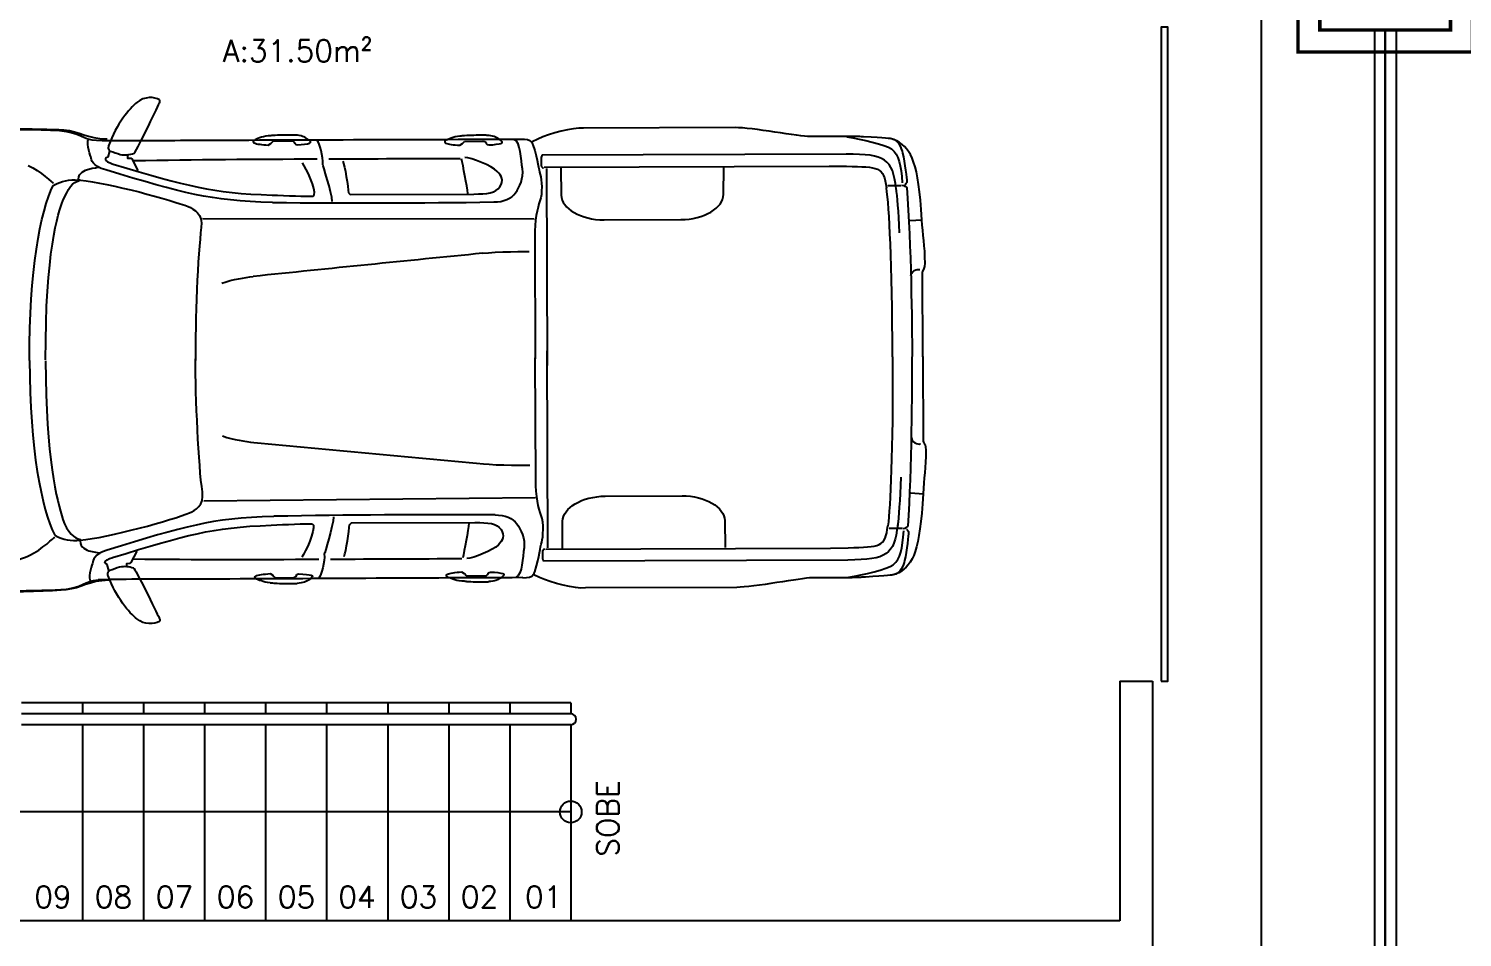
# Model space of a CAD drawing. Header units: millimetres. Extents: x 1111 to 1959, y -391 to -319.
# Drawn here: x 1409.99 to 1420.35, y -373.14 to -366.57 of the extents above; entities that cross this region are included whole.
import ezdxf

# ---------------------------------------------------------------- set-up
doc = ezdxf.new("R2010")
doc.units = ezdxf.units.MM
for name, color, linetype in [('ARQ-ALVENARIA', 4, 'Continuous'), ('ARQ-ESQ-02', 2, 'Continuous'), ('ARQ-PENA-01', 1, 'Continuous'), ('ARQ-PENA-02', 2, 'Continuous'), ('ARQ-PENA-FINA-CINZA', 8, 'Continuous'), ('ARQ-TEXTO2', 2, 'Continuous'), ('CONEXAO_ESGOTO', 6, 'Continuous'), ('TigreCad', 2, 'Continuous')]:
    doc.layers.add(name, color=color, linetype=linetype)
doc.layers.add('TQ-Tubos detalhe', color=1, linetype='Continuous', lineweight=30)
doc.styles.add('ROMANS', font='romans')

# ---------------------------------------------------------------- blocks, each defined once
blk = doc.blocks.new('01')
at = {"layer": 'ARQ-ALVENARIA'}
h = blk.add_hatch(color=8, dxfattribs=at)
h.paths.add_polyline_path([(1147.0409, -321.7794, 0.002536), (1147.0862, -321.7948)], flags=0)
h.paths.add_polyline_path([(1147.0862, -321.7948, 0.139761), (1147.1505, -321.7891)], flags=0)
h.paths.add_polyline_path([(1147.2661, -321.559, 0.291649), (1147.2666, -321.5438)], flags=0)
h = blk.add_hatch(color=8, dxfattribs=at)
h.paths.add_polyline_path([(1147.084, -323.6882, 0.001), (1147.0387, -323.7039)], flags=0)
h.paths.add_polyline_path([(1147.1483, -323.6933, 0.139158), (1147.084, -323.6882)], flags=0)
at = {"layer": 'ARQ-ALVENARIA', "color": 8}
for p, q in [((1151.674, -324.2113), (1151.674, -325.3113)), ((1151.674, -324.2113), (1151.824, -324.2113)), ((1151.824, -324.2113), (1151.824, -331.3113)), ((1151.674, -325.3113), (1144.674, -325.3113))]:
    blk.add_line(p, q, dxfattribs=at)
for points in [[(1149.9085, -321.6717), (1149.2127, -321.6746)], [(1147.7878, -321.734), (1147.8711, -321.733)], [(1148.6672, -321.735), (1148.7504, -321.7337)], [(1149.0025, -321.7241), (1148.9774, -321.7374)], [(1150.6511, -321.7322), (1150.6255, -321.7232)], [(1147.0366, -321.7804), (1147.0296, -321.8069)], [(1147.1198, -321.7986), (1147.1198, -321.8118), (1147.1349, -321.8123), (1147.1396, -321.8158), (1147.1668, -321.8679)], [(1147.766, -321.7523), (1147.7781, -321.7446)], [(1148.6454, -321.7531), (1148.6574, -321.7455)], [(1150.4183, -321.7932), (1149.0214, -321.7989)], [(1149.0328, -321.8538), (1150.3396, -321.8485), (1150.4201, -321.8491)], [(1149.0426, -321.8591), (1149.0463, -322.7635)], [(1149.1085, -321.8578), (1149.1106, -321.9814)], [(1149.8552, -321.9784), (1149.8561, -321.8547)], [(1146.7793, -321.9367), (1146.7846, -321.9342)], [(1150.6095, -321.9372), (1150.6697, -321.937)], [(1147.9719, -321.9859), (1147.9773, -321.9807)], [(1148.1344, -321.9708), (1148.1425, -321.9788), (1148.7099, -321.9765)], [(1147.4643, -322.0886), (1148.9868, -322.0911)], [(1149.3069, -322.0953), (1149.6598, -322.0938)], [(1150.7097, -322.0982), (1150.7658, -322.0945)], [(1148.9888, -322.1724), (1148.9911, -322.732)], [(1150.7706, -322.7233), (1150.769, -322.3355)], [(1149.0497, -323.5994), (1149.046, -322.6965)], [(1150.7706, -322.7225), (1150.7721, -323.1105)], [(1148.9934, -323.2881), (1148.9911, -322.7284)], [(1147.4696, -323.3841), (1148.992, -323.3692)], [(1149.3121, -323.3626), (1149.665, -323.3612)], [(1150.7148, -323.3481), (1150.7709, -323.3514)], [(1147.968, -323.4901), (1147.9734, -323.4951)], [(1148.1392, -323.4938), (1148.1473, -323.4857), (1148.7147, -323.4834)], [(1149.1157, -323.6017), (1149.1167, -323.4781)], [(1149.8613, -323.475), (1149.8632, -323.5987)], [(1150.6159, -323.51), (1150.6761, -323.5097)], [(1146.7858, -323.5417), (1146.7912, -323.5442)], [(1147.1174, -323.6842), (1147.1174, -323.671), (1147.1324, -323.6702), (1147.1371, -323.6669), (1147.164, -323.6143)], [(1149.04, -323.6064), (1150.3467, -323.601), (1150.4272, -323.5997)], [(1147.0344, -323.7031), (1147.0273, -323.6766)], [(1148.6534, -323.7102), (1148.6655, -323.7177)], [(1150.4259, -323.6556), (1149.029, -323.6613)], [(1150.6592, -323.7146), (1150.6337, -323.7239)], [(1147.774, -323.7181), (1147.7862, -323.7257)], [(1147.796, -323.7362), (1147.8793, -323.7366)], [(1148.6753, -323.7281), (1148.7585, -323.7286)], [(1149.0107, -323.7363), (1148.9855, -323.7232)], [(1149.9171, -323.7811), (1149.2213, -323.7839)]]:
    blk.add_lwpolyline(points, dxfattribs=at)
for points in [[(1146.9775, -321.7301, 0.007609), (1147.3889, -321.7297, -0.000033), (1148.9255, -321.7246)], [(1147.8715, -321.7062, 0.018307), (1147.7879, -321.7083, 0.00379), (1147.7662, -321.7103)], [(1148.7698, -321.7074, 0.007796), (1148.7509, -321.7071, 0.019151), (1148.6672, -321.7093)], [(1147.0409, -321.7794, 0.002536), (1147.0862, -321.7948, 0.139761), (1147.1505, -321.7891)], [(1147.1483, -323.6933, 0.139158), (1147.084, -323.6882, 0.001), (1147.0387, -323.7039)], [(1148.9337, -323.7364, -0.000029), (1147.3971, -323.7437, 0.007592), (1146.9857, -323.7467)], [(1147.7746, -323.7601, -0.001054), (1147.7963, -323.7619, 0.01916), (1147.8799, -323.7633, 0.013324), (1147.8989, -323.7627)], [(1148.6755, -323.7537, 0.019973), (1148.7592, -323.7554, 0.002241), (1148.7781, -323.7549)]]:
    blk.add_lwpolyline(points, format="xyb", dxfattribs=at)
for centre, radius, start, end in [((1147.2544, -321.5511), 0.0142, 325.9418, 30.9789), ((1148.0051, -370.1118), 48.2947, 90.01767, 91.01481), ((1171.772, -6178.7414), 5856.9726, 90.2262223, 90.23211433), ((1146.8647, -322.3335), 0.422, 84.73873, 85.68887), ((1148.2157, -282.0063), 40.0111, 269.38454, 270.83813), ((1177.0952, -608.2779), 287.4306, 95.659401, 95.870507), ((1173.7013, -48.041), 276.3016, 264.600152, 264.819758), ((1148.56, -364.1958), 40.7479, 89.65294, 91.08025), ((1135.9529, 2604.81), 2928.4864, 270.2367197, 270.2485038), ((1147.6118, -273.1954), 50.4576, 269.47125, 270.43822)]:
    blk.add_arc(centre, radius, start, end, dxfattribs=at)
for points in [[(1147.2666, -321.5438), (1147.2436, -321.5306), (1147.1978, -321.5276), (1147.1633, -321.556)], [(1147.2666, -321.5438), (1147.2436, -321.5306), (1147.1978, -321.5276), (1147.1633, -321.556)], [(1147.1633, -321.556), (1147.1287, -321.5846), (1147.0689, -321.6551), (1147.0331, -321.7549)], [(1147.1633, -321.556), (1147.1287, -321.5846), (1147.0689, -321.6551), (1147.0331, -321.7549)], [(1147.1505, -321.7891), (1147.1705, -321.764), (1147.2661, -321.559), (1147.2661, -321.559)], [(1147.1505, -321.7891), (1147.1705, -321.764), (1147.2661, -321.559), (1147.2661, -321.559)], [(1146.1682, -321.6938), (1146.2728, -321.6856), (1146.5992, -321.6723), (1146.8073, -321.6858)], [(1149.2127, -321.6746), (1149.164, -321.6696), (1149.058, -321.6991), (1149.0025, -321.7241)], [(1150.2509, -321.7128), (1150.2094, -321.713), (1149.9801, -321.6714), (1149.9085, -321.6717)], [(1146.2471, -321.6777), (1146.4424, -321.6769), (1146.7162, -321.6756), (1146.8279, -321.6822)], [(1146.8073, -321.6858), (1146.9056, -321.6922), (1146.9147, -321.7288), (1146.9775, -321.7301)], [(1146.8279, -321.6822), (1146.9018, -321.6865), (1146.9315, -321.7239), (1147.0264, -321.7236)], [(1146.9515, -321.8055), (1146.9461, -321.7888), (1146.9288, -321.7326), (1146.942, -321.7271)], [(1147.7007, -321.7303), (1147.6937, -321.7343), (1147.6975, -321.7406), (1147.7007, -321.742)], [(1147.7007, -321.7303), (1147.6937, -321.7343), (1147.6975, -321.7406), (1147.7007, -321.742)], [(1147.7662, -321.7103), (1147.7343, -321.7133), (1147.7124, -321.7236), (1147.7007, -321.7303)], [(1147.7662, -321.7103), (1147.7343, -321.7133), (1147.7124, -321.7236), (1147.7007, -321.7303)], [(1147.7781, -321.7446), (1147.7827, -321.7406), (1147.7878, -321.734), (1147.7878, -321.734)], [(1147.7781, -321.7446), (1147.7827, -321.7406), (1147.7878, -321.734), (1147.7878, -321.734)], [(1147.8711, -321.733), (1147.8856, -321.7329), (1147.8868, -321.7442), (1147.8891, -321.7466)], [(1147.8711, -321.733), (1147.8856, -321.7329), (1147.8868, -321.7442), (1147.8891, -321.7466)], [(1147.8905, -321.7067), (1147.8848, -321.7065), (1147.8775, -321.7061), (1147.8715, -321.7062)], [(1147.8905, -321.7067), (1147.8848, -321.7065), (1147.8775, -321.7061), (1147.8715, -321.7062)], [(1147.9449, -321.7229), (1147.9345, -321.7157), (1147.9162, -321.7073), (1147.8905, -321.7067)], [(1147.9449, -321.7229), (1147.9345, -321.7157), (1147.9162, -321.7073), (1147.8905, -321.7067)], [(1147.9555, -321.7433), (1147.966, -321.7404), (1147.9593, -321.7329), (1147.9449, -321.7229)], [(1147.9555, -321.7433), (1147.966, -321.7404), (1147.9593, -321.7329), (1147.9449, -321.7229)], [(1148.0158, -321.8409), (1148.0202, -321.804), (1148.0004, -321.7444), (1147.99, -321.7299)], [(1148.5801, -321.7313), (1148.573, -321.7352), (1148.5768, -321.7414), (1148.5799, -321.7427)], [(1148.5801, -321.7313), (1148.573, -321.7352), (1148.5768, -321.7414), (1148.5799, -321.7427)], [(1148.6455, -321.7112), (1148.6137, -321.7141), (1148.5917, -321.7245), (1148.5801, -321.7313)], [(1148.6455, -321.7112), (1148.6137, -321.7141), (1148.5917, -321.7245), (1148.5801, -321.7313)], [(1148.6672, -321.7093), (1148.6594, -321.7096), (1148.653, -321.7105), (1148.6455, -321.7112)], [(1148.6672, -321.7093), (1148.6594, -321.7096), (1148.653, -321.7105), (1148.6455, -321.7112)], [(1148.6574, -321.7455), (1148.662, -321.7416), (1148.6672, -321.735), (1148.6672, -321.735)], [(1148.6574, -321.7455), (1148.662, -321.7416), (1148.6672, -321.735), (1148.6672, -321.735)], [(1148.7504, -321.7337), (1148.7649, -321.7337), (1148.766, -321.7451), (1148.7684, -321.7474)], [(1148.7504, -321.7337), (1148.7649, -321.7337), (1148.766, -321.7451), (1148.7684, -321.7474)], [(1148.8242, -321.7237), (1148.8137, -321.7166), (1148.7955, -321.7081), (1148.7698, -321.7074)], [(1148.8242, -321.7237), (1148.8137, -321.7166), (1148.7955, -321.7081), (1148.7698, -321.7074)], [(1148.8347, -321.7442), (1148.8453, -321.7412), (1148.8387, -321.7338), (1148.8242, -321.7237)], [(1148.8347, -321.7442), (1148.8453, -321.7412), (1148.8387, -321.7338), (1148.8242, -321.7237)], [(1148.9326, -321.8611), (1148.9255, -321.8187), (1148.9251, -321.7367), (1148.8949, -321.7274)], [(1148.9255, -321.7244), (1148.9498, -321.7243), (1148.9649, -321.7254), (1148.9743, -321.7381)], [(1148.9743, -321.7381), (1148.9769, -321.7415), (1148.979, -321.7457), (1148.9808, -321.751)], [(1150.4982, -321.7144), (1150.4368, -321.7113), (1150.5359, -321.7116), (1150.2509, -321.7128)], [(1150.4219, -321.7147), (1150.4866, -321.7238), (1150.5993, -321.7491), (1150.6257, -321.7695)], [(1150.6255, -321.7232), (1150.6255, -321.7232), (1150.5977, -321.7193), (1150.4982, -321.7144)], [(1150.6789, -321.7892), (1150.6727, -321.7657), (1150.6602, -321.7296), (1150.6255, -321.7233)], [(1150.7658, -322.0945), (1150.7495, -321.8324), (1150.7194, -321.7731), (1150.6511, -321.7322)], [(1147.0199, -321.8662), (1146.9556, -321.8471), (1146.9568, -321.8223), (1146.9515, -321.8055)], [(1147.0296, -321.8069), (1147.016, -321.8109), (1147.0195, -321.8208), (1147.0195, -321.8208)], [(1147.0331, -321.7549), (1147.0331, -321.7549), (1147.0266, -321.7747), (1147.0409, -321.7794)], [(1147.0331, -321.7549), (1147.0331, -321.7549), (1147.0266, -321.7747), (1147.0409, -321.7794)], [(1147.7007, -321.742), (1147.7124, -321.7474), (1147.7368, -321.7505), (1147.766, -321.7523)], [(1147.7007, -321.742), (1147.7124, -321.7474), (1147.7368, -321.7505), (1147.766, -321.7523)], [(1147.8891, -321.7466), (1147.8891, -321.7466), (1147.8937, -321.7508), (1147.8982, -321.7505)], [(1147.8891, -321.7466), (1147.8891, -321.7466), (1147.8937, -321.7508), (1147.8982, -321.7505)], [(1147.8982, -321.7505), (1147.9244, -321.7495), (1147.9455, -321.7462), (1147.9555, -321.7433)], [(1147.8982, -321.7505), (1147.9244, -321.7495), (1147.9455, -321.7462), (1147.9555, -321.7433)], [(1148.5799, -321.7427), (1148.5917, -321.7482), (1148.6159, -321.7514), (1148.6454, -321.7531)], [(1148.5799, -321.7427), (1148.5917, -321.7482), (1148.6159, -321.7514), (1148.6454, -321.7531)], [(1148.7684, -321.7474), (1148.7684, -321.7474), (1148.773, -321.7517), (1148.7776, -321.7514)], [(1148.7684, -321.7474), (1148.7684, -321.7474), (1148.773, -321.7517), (1148.7776, -321.7514)], [(1148.7776, -321.7514), (1148.8037, -321.7504), (1148.8248, -321.7471), (1148.8347, -321.7442)], [(1148.7776, -321.7514), (1148.8037, -321.7504), (1148.8248, -321.7471), (1148.8347, -321.7442)], [(1148.9808, -321.751), (1149.0053, -321.8266), (1149.0063, -321.8616), (1149.0139, -321.8863)], [(1149.0214, -321.7989), (1149.0214, -321.7989), (1149.0186, -321.8093), (1149.0186, -321.8135)], [(1150.6483, -321.9521), (1150.6304, -321.8146), (1150.5987, -321.7934), (1150.4183, -321.7932)], [(1150.6257, -321.7695), (1150.6616, -321.7971), (1150.6697, -321.8429), (1150.6759, -321.9256)], [(1150.698, -321.9149), (1150.698, -321.9149), (1150.6894, -321.829), (1150.6789, -321.7892)], [(1146.6642, -321.8457), (1146.719, -321.871), (1146.7793, -321.9281), (1146.7793, -321.9281)], [(1146.8957, -321.909), (1146.8956, -321.8774), (1146.924, -321.8676), (1146.9432, -321.8623)], [(1146.9432, -321.8623), (1146.9626, -321.8568), (1146.9889, -321.8531), (1146.9889, -321.8531)], [(1147.0195, -321.8208), (1147.0282, -321.8314), (1147.0543, -321.8395), (1147.0543, -321.8395)], [(1147.7859, -322.0151), (1147.4898, -322.007), (1147.3838, -321.9741), (1147.0199, -321.8662)], [(1147.0543, -321.8395), (1147.4015, -321.9404), (1147.5019, -321.9735), (1147.7838, -321.9812)], [(1147.9773, -321.9807), (1147.985, -321.955), (1147.9423, -321.8588), (1147.9224, -321.8341)], [(1148.0593, -322.0103), (1148.0579, -321.9693), (1148.0158, -321.8409), (1148.0158, -321.8409)], [(1148.1079, -321.8258), (1148.118, -321.846), (1148.132, -321.9456), (1148.1344, -321.9708)], [(1148.6815, -321.9739), (1148.6789, -321.9413), (1148.6597, -321.8453), (1148.6526, -321.8144)], [(1148.8166, -321.8728), (1148.792, -321.8477), (1148.6996, -321.8097), (1148.6676, -321.809)], [(1148.9006, -321.9711), (1148.919, -321.9446), (1148.9396, -321.9034), (1148.9326, -321.8611)], [(1149.0186, -321.8135), (1149.0186, -321.8175), (1149.0187, -321.8489), (1149.0187, -321.8489)], [(1149.0187, -321.8489), (1149.0204, -321.8542), (1149.0285, -321.8561), (1149.0285, -321.8561)], [(1150.4201, -321.8491), (1150.567, -321.8538), (1150.5904, -321.8482), (1150.6031, -321.9487)], [(1146.6702, -322.7396), (1146.6685, -322.3297), (1146.7198, -322.0571), (1146.7793, -321.9367)], [(1146.7846, -321.9342), (1146.8153, -321.917), (1146.8526, -321.9092), (1146.8964, -321.9127)], [(1146.8231, -322.0085), (1146.8467, -321.9522), (1146.8703, -321.9189), (1146.8977, -321.9162)], [(1146.9035, -321.9133), (1147.0338, -321.9254), (1147.3266, -322.0046), (1147.3983, -322.0344)], [(1148.8292, -321.9434), (1148.8484, -321.9142), (1148.8366, -321.8933), (1148.8166, -321.8728)], [(1149.0139, -321.8863), (1149.0217, -321.9111), (1149.0251, -321.9746), (1149.0129, -322.0081)], [(1150.6727, -321.9361), (1150.6879, -321.9361), (1150.6959, -321.9466), (1150.6959, -321.9466)], [(1150.6879, -321.9325), (1150.6879, -321.9325), (1150.7003, -321.9245), (1150.698, -321.9149)], [(1147.7838, -321.9812), (1147.8455, -321.9845), (1147.9436, -321.988), (1147.9719, -321.9859)], [(1148.7099, -321.9765), (1148.77, -321.9762), (1148.8103, -321.9725), (1148.8292, -321.9434)], [(1148.801, -322.0131), (1148.846, -322.013), (1148.8822, -321.9976), (1148.9006, -321.9711)], [(1149.1106, -321.9814), (1149.1109, -322.0431), (1149.2022, -322.0957), (1149.3069, -322.0953)], [(1149.6598, -322.0938), (1149.7645, -322.0934), (1149.8554, -322.04), (1149.8552, -321.9784)], [(1150.631, -322.7235), (1150.6292, -322.2875), (1150.6158, -322.0369), (1150.6031, -321.9488)], [(1150.6635, -322.154), (1150.6589, -322.0543), (1150.6533, -321.9865), (1150.6478, -321.9486)], [(1150.6959, -321.9466), (1150.7166, -322.2113), (1150.7204, -322.574), (1150.721, -322.7223)], [(1146.7442, -322.7372), (1146.7422, -322.2454), (1146.8026, -322.0578), (1146.8231, -322.0085)], [(1147.3983, -322.0344), (1147.4251, -322.0453), (1147.4676, -322.0681), (1147.4588, -322.1306)], [(1149.0129, -322.0081), (1149.0006, -322.0418), (1148.9885, -322.0984), (1148.9888, -322.1724)], [(1147.4588, -322.1306), (1147.4419, -322.2493), (1147.4307, -322.5671), (1147.4314, -322.7401)], [(1150.7805, -322.2938), (1150.7802, -322.216), (1150.7697, -322.1617), (1150.7658, -322.0945)], [(1148.7503, -322.2483), (1148.8082, -322.2403), (1148.9631, -322.2397), (1148.9631, -322.2397)], [(1150.7154, -322.3523), (1150.7201, -322.3178), (1150.7557, -322.3229), (1150.7557, -322.3229)], [(1150.769, -322.3355), (1150.769, -322.3355), (1150.769, -322.329), (1150.7731, -322.3242)], [(1150.7731, -322.3242), (1150.7731, -322.3242), (1150.7806, -322.3183), (1150.7805, -322.2938)], [(1147.5534, -322.3858), (1147.6042, -322.3669), (1147.6563, -322.3602), (1147.6966, -322.3547)], [(1150.631, -322.7235), (1150.6328, -323.1595), (1150.6214, -323.4103), (1150.6095, -323.4986)], [(1150.7022, -323.5), (1150.7207, -323.235), (1150.7216, -322.8722), (1150.721, -322.7241)], [(1146.6702, -322.7396), (1146.6719, -323.1496), (1146.7254, -323.422), (1146.7858, -323.5417)], [(1146.7442, -322.7416), (1146.746, -323.1895), (1146.7956, -323.3842), (1146.8235, -323.4697)], [(1147.4637, -323.3424), (1147.4458, -323.2237), (1147.4321, -322.9059), (1147.4314, -322.7332)], [(1147.5563, -323.0866), (1147.6072, -323.1049), (1147.6593, -323.1112), (1147.6997, -323.1164)], [(1150.7184, -323.0941), (1150.7234, -323.1284), (1150.759, -323.1231), (1150.759, -323.1231)], [(1150.7721, -323.1105), (1150.7721, -323.1105), (1150.7722, -323.1171), (1150.7763, -323.1217)], [(1150.7763, -323.1217), (1150.7763, -323.1217), (1150.7839, -323.1276), (1150.784, -323.1521)], [(1150.784, -323.1521), (1150.7843, -323.2297), (1150.7743, -323.2842), (1150.7709, -323.3514)], [(1148.7542, -323.214), (1148.8122, -323.2216), (1148.9671, -323.221), (1148.9671, -323.221)], [(1149.0188, -323.4519), (1149.0062, -323.4185), (1148.9937, -323.3622), (1148.9934, -323.2881)], [(1150.6689, -323.2751), (1150.665, -323.3845), (1150.6597, -323.4582), (1150.6541, -323.4984)], [(1147.404, -323.4392), (1147.4307, -323.4279), (1147.4731, -323.4048), (1147.4637, -323.3424)], [(1149.1167, -323.4781), (1149.1165, -323.4164), (1149.2073, -323.363), (1149.3121, -323.3626)], [(1149.665, -323.3612), (1149.7697, -323.3607), (1149.861, -323.4134), (1149.8613, -323.475)], [(1150.7709, -323.3514), (1150.7567, -323.6137), (1150.7271, -323.6733), (1150.6592, -323.7146)], [(1146.9032, -323.5649), (1147.0298, -323.554), (1147.3313, -323.4701), (1147.404, -323.4392)], [(1148.8068, -323.4487), (1148.8519, -323.4485), (1148.8882, -323.4638), (1148.9068, -323.49)], [(1146.8235, -323.4697), (1146.8426, -323.5278), (1146.877, -323.5588), (1146.9044, -323.5613)], [(1147.7918, -323.4552), (1147.4957, -323.4657), (1147.39, -323.4994), (1147.027, -323.6103)], [(1147.0516, -323.6437), (1147.3981, -323.5401), (1147.4981, -323.5061), (1147.78, -323.4961)], [(1147.78, -323.4961), (1147.8417, -323.4924), (1147.9396, -323.4881), (1147.968, -323.4901)], [(1147.9734, -323.4951), (1147.9814, -323.5209), (1147.9395, -323.6173), (1147.9197, -323.642)], [(1148.0652, -323.4578), (1148.0642, -323.4988), (1148.0231, -323.6275), (1148.0231, -323.6275)], [(1148.1139, -323.639), (1148.1238, -323.6186), (1148.1371, -323.519), (1148.1392, -323.4938)], [(1148.6863, -323.4862), (1148.6839, -323.5189), (1148.6655, -323.6149), (1148.6586, -323.6458)], [(1148.7147, -323.4834), (1148.7748, -323.4832), (1148.8151, -323.4865), (1148.8341, -323.5156)], [(1148.8341, -323.5156), (1148.8536, -323.5447), (1148.8421, -323.5656), (1148.8222, -323.5862)], [(1148.9068, -323.49), (1148.9254, -323.5164), (1148.9464, -323.5575), (1148.9397, -323.5997)], [(1149.0208, -323.5738), (1149.0284, -323.549), (1149.0312, -323.4855), (1149.0188, -323.4519)], [(1150.6546, -323.4948), (1150.6378, -323.6326), (1150.6062, -323.654), (1150.4259, -323.6556)], [(1150.4272, -323.5997), (1150.5741, -323.5938), (1150.5976, -323.5992), (1150.6095, -323.4986)], [(1150.6791, -323.5106), (1150.6944, -323.5106), (1150.7022, -323.5), (1150.7022, -323.5)], [(1150.6944, -323.5142), (1150.6944, -323.5142), (1150.7068, -323.522), (1150.7046, -323.5317)], [(1146.6715, -323.6337), (1146.7261, -323.6077), (1146.7859, -323.5502), (1146.7859, -323.5502)], [(1146.7912, -323.5442), (1146.822, -323.5613), (1146.8594, -323.5686), (1146.9032, -323.5649)], [(1146.9025, -323.5683), (1146.9026, -323.6002), (1146.9311, -323.6097), (1146.9503, -323.6149)], [(1148.9888, -323.7095), (1149.0127, -323.6337), (1149.0134, -323.5985), (1149.0208, -323.5738)], [(1150.6335, -323.6775), (1150.6692, -323.6497), (1150.6769, -323.604), (1150.6824, -323.5212)], [(1150.7046, -323.5317), (1150.7046, -323.5317), (1150.6967, -323.6178), (1150.6865, -323.6575)], [(1146.3973, -323.6712), (1146.5399, -323.6757), (1146.606, -323.6648), (1146.6715, -323.6337)], [(1146.9503, -323.6149), (1146.9698, -323.6201), (1146.9961, -323.6236), (1146.9961, -323.6236)], [(1147.027, -323.6103), (1146.9629, -323.6298), (1146.9643, -323.6547), (1146.9591, -323.6713)], [(1147.017, -323.6628), (1147.0256, -323.6521), (1147.0516, -323.6437), (1147.0516, -323.6437)], [(1148.0231, -323.6275), (1148.0278, -323.6645), (1148.0084, -323.7241), (1147.9982, -323.7386)], [(1148.8222, -323.5862), (1148.7978, -323.6114), (1148.7092, -323.6475), (1148.6772, -323.6483)], [(1148.9397, -323.5997), (1148.9329, -323.6422), (1148.9332, -323.7242), (1148.9031, -323.7336)], [(1149.0259, -323.6112), (1149.0275, -323.6062), (1149.0356, -323.604), (1149.0356, -323.604)], [(1149.0261, -323.6467), (1149.026, -323.6427), (1149.0259, -323.6112), (1149.0259, -323.6112)], [(1149.029, -323.6613), (1149.029, -323.6613), (1149.0261, -323.6509), (1149.0261, -323.6467)], [(1146.9591, -323.6713), (1146.9538, -323.6882), (1146.937, -323.7448), (1146.9502, -323.7499)], [(1147.0273, -323.6766), (1147.0135, -323.6727), (1147.017, -323.6628), (1147.017, -323.6628)], [(1147.0311, -323.7285), (1147.0311, -323.7285), (1147.0245, -323.7089), (1147.0387, -323.7039)], [(1147.0311, -323.7285), (1147.0311, -323.7285), (1147.0245, -323.7089), (1147.0387, -323.7039)], [(1147.1483, -323.6933), (1147.1684, -323.7184), (1147.2658, -323.9225), (1147.2658, -323.9225)], [(1147.1483, -323.6933), (1147.1684, -323.7184), (1147.2658, -323.9225), (1147.2658, -323.9225)], [(1148.5879, -323.7209), (1148.5997, -323.7155), (1148.6239, -323.712), (1148.6534, -323.7102)], [(1148.5879, -323.7209), (1148.5997, -323.7155), (1148.6239, -323.712), (1148.6534, -323.7102)], [(1148.7585, -323.7286), (1148.773, -323.7286), (1148.774, -323.7173), (1148.7764, -323.7149)], [(1148.7585, -323.7286), (1148.773, -323.7286), (1148.774, -323.7173), (1148.7764, -323.7149)], [(1148.7764, -323.7149), (1148.7764, -323.7149), (1148.781, -323.7106), (1148.7856, -323.7108)], [(1148.7764, -323.7149), (1148.7764, -323.7149), (1148.781, -323.7106), (1148.7856, -323.7108)], [(1148.7856, -323.7108), (1148.8117, -323.7116), (1148.8328, -323.7147), (1148.8428, -323.7175)], [(1148.7856, -323.7108), (1148.8117, -323.7116), (1148.8328, -323.7147), (1148.8428, -323.7175)], [(1148.9838, -323.7204), (1148.9857, -323.7174), (1148.9873, -323.7137), (1148.9888, -323.7095)], [(1150.4301, -323.734), (1150.4948, -323.7245), (1150.6072, -323.698), (1150.6335, -323.6775)], [(1150.6865, -323.6575), (1150.6805, -323.6809), (1150.6683, -323.7172), (1150.6337, -323.7239)], [(1146.8159, -323.7923), (1146.9141, -323.7852), (1146.923, -323.7486), (1146.9857, -323.7467)], [(1147.0347, -323.7487), (1146.9397, -323.749), (1146.9104, -323.7868), (1146.8365, -323.7917)], [(1147.163, -323.9261), (1147.1282, -323.898), (1147.0678, -323.828), (1147.0311, -323.7285)], [(1147.163, -323.9261), (1147.1282, -323.898), (1147.0678, -323.828), (1147.0311, -323.7285)], [(1147.7089, -323.7406), (1147.7019, -323.7367), (1147.7056, -323.7303), (1147.7088, -323.729)], [(1147.7089, -323.7406), (1147.7019, -323.7367), (1147.7056, -323.7303), (1147.7088, -323.729)], [(1147.7088, -323.729), (1147.7204, -323.7234), (1147.7449, -323.7199), (1147.774, -323.7181)], [(1147.7088, -323.729), (1147.7204, -323.7234), (1147.7449, -323.7199), (1147.774, -323.7181)], [(1147.7746, -323.7601), (1147.7426, -323.7573), (1147.7207, -323.7472), (1147.7089, -323.7406)], [(1147.7746, -323.7601), (1147.7426, -323.7573), (1147.7207, -323.7472), (1147.7089, -323.7406)], [(1147.7862, -323.7257), (1147.7908, -323.7296), (1147.796, -323.7362), (1147.796, -323.7362)], [(1147.7862, -323.7257), (1147.7908, -323.7296), (1147.796, -323.7362), (1147.796, -323.7362)], [(1147.8793, -323.7366), (1147.8937, -323.7365), (1147.8949, -323.7253), (1147.8972, -323.7228)], [(1147.8793, -323.7366), (1147.8937, -323.7365), (1147.8949, -323.7253), (1147.8972, -323.7228)], [(1147.8972, -323.7228), (1147.8972, -323.7228), (1147.9018, -323.7185), (1147.9062, -323.7187)], [(1147.8972, -323.7228), (1147.8972, -323.7228), (1147.9018, -323.7185), (1147.9062, -323.7187)], [(1147.9532, -323.7459), (1147.9428, -323.7534), (1147.9245, -323.7619), (1147.8989, -323.7627)], [(1147.9532, -323.7459), (1147.9428, -323.7534), (1147.9245, -323.7619), (1147.8989, -323.7627)], [(1147.9062, -323.7187), (1147.9325, -323.7196), (1147.9535, -323.7227), (1147.9635, -323.7256)], [(1147.9062, -323.7187), (1147.9325, -323.7196), (1147.9535, -323.7227), (1147.9635, -323.7256)], [(1147.9635, -323.7256), (1147.9741, -323.7284), (1147.9675, -323.7359), (1147.9532, -323.7459)], [(1147.9635, -323.7256), (1147.9741, -323.7284), (1147.9675, -323.7359), (1147.9532, -323.7459)], [(1148.5882, -323.7325), (1148.5811, -323.7286), (1148.5849, -323.7223), (1148.5879, -323.7209)], [(1148.5882, -323.7325), (1148.5811, -323.7286), (1148.5849, -323.7223), (1148.5879, -323.7209)], [(1148.6538, -323.7522), (1148.622, -323.7494), (1148.5999, -323.7392), (1148.5882, -323.7325)], [(1148.6538, -323.7522), (1148.622, -323.7494), (1148.5999, -323.7392), (1148.5882, -323.7325)], [(1148.6755, -323.7537), (1148.6677, -323.7534), (1148.6614, -323.7528), (1148.6538, -323.7522)], [(1148.6755, -323.7537), (1148.6677, -323.7534), (1148.6614, -323.7528), (1148.6538, -323.7522)], [(1148.6655, -323.7177), (1148.6701, -323.7216), (1148.6753, -323.7281), (1148.6753, -323.7281)], [(1148.6655, -323.7177), (1148.6701, -323.7216), (1148.6753, -323.7281), (1148.6753, -323.7281)], [(1148.8324, -323.7381), (1148.822, -323.7454), (1148.8038, -323.7539), (1148.7781, -323.7549)], [(1148.8324, -323.7381), (1148.822, -323.7454), (1148.8038, -323.7539), (1148.7781, -323.7549)], [(1148.8428, -323.7175), (1148.8534, -323.7205), (1148.8469, -323.7279), (1148.8324, -323.7381)], [(1148.8428, -323.7175), (1148.8534, -323.7205), (1148.8469, -323.7279), (1148.8324, -323.7381)], [(1148.9337, -323.7366), (1148.9592, -323.7365), (1148.9747, -323.7352), (1148.9838, -323.7204)], [(1149.2213, -323.7839), (1149.1727, -323.7895), (1149.0664, -323.7609), (1149.0107, -323.7363)], [(1150.2592, -323.7374), (1150.2176, -323.7376), (1149.9887, -323.7808), (1149.9171, -323.7811)], [(1150.5065, -323.7337), (1150.445, -323.7373), (1150.5441, -323.7362), (1150.2592, -323.7374)], [(1150.6337, -323.7239), (1150.6337, -323.7239), (1150.6059, -323.728), (1150.5065, -323.7337)], [(1146.1767, -323.7898), (1146.2814, -323.797), (1146.6079, -323.8078), (1146.8159, -323.7923)], [(1146.8365, -323.7917), (1146.7248, -323.7991), (1146.4511, -323.8), (1146.2558, -323.8008)], [(1147.2663, -323.9378), (1147.2434, -323.9511), (1147.1976, -323.9543), (1147.163, -323.9261)], [(1147.2663, -323.9378), (1147.2434, -323.9511), (1147.1976, -323.9543), (1147.163, -323.9261)], [(1147.2658, -323.9225), (1147.2711, -323.9303), (1147.2663, -323.9378), (1147.2663, -323.9378)], [(1147.2658, -323.9225), (1147.2711, -323.9303), (1147.2663, -323.9378), (1147.2663, -323.9378)]]:
    blk.add_open_spline(points, degree=3, dxfattribs=at)
at = {"layer": 'ARQ-ESQ-02', "color": 8}
blk.add_lwpolyline([(1151.864, -324.2113), (1151.894, -324.2113), (1151.894, -321.2113), (1151.864, -321.2113)], close=True, dxfattribs=at)
at = {"layer": 'ARQ-PENA-01', "color": 8}
for p, q in [((1149.154, -324.3113), (1146.634, -324.3113)), ((1146.914, -324.3113), (1146.914, -324.3613)), ((1147.194, -324.3113), (1147.194, -324.3613)), ((1147.474, -324.3113), (1147.474, -324.3613)), ((1147.754, -324.3113), (1147.754, -324.3613)), ((1148.034, -324.3113), (1148.034, -324.3613)), ((1148.314, -324.3113), (1148.314, -324.3613)), ((1148.594, -324.3113), (1148.594, -324.3613)), ((1148.874, -324.3113), (1148.874, -324.3613)), ((1149.154, -324.3113), (1149.154, -324.3613)), ((1146.914, -324.4113), (1146.914, -325.3113)), ((1147.194, -324.4113), (1147.194, -325.3113)), ((1147.474, -324.4113), (1147.474, -325.3113)), ((1147.754, -324.4113), (1147.754, -325.3113)), ((1148.034, -324.4113), (1148.034, -325.3113)), ((1148.314, -324.4113), (1148.314, -325.3113)), ((1148.594, -324.4113), (1148.594, -325.3113)), ((1148.874, -324.4113), (1148.874, -325.3113)), ((1149.154, -324.4113), (1149.154, -325.3113))]:
    blk.add_line(p, q, dxfattribs=at)
at = {"layer": 'ARQ-PENA-02', "color": 8}
for p, q in [((1152.324, -332.8113), (1152.324, -313.3613)), ((1149.154, -324.3613), (1146.634, -324.3613)), ((1149.154, -324.4113), (1146.634, -324.4113))]:
    blk.add_line(p, q, dxfattribs=at)
blk.add_arc((1149.154, -324.3863), 0.025, 270, 90, dxfattribs=at)
at = {"layer": 'ARQ-PENA-FINA-CINZA', "color": 8}
blk.add_line((1149.154, -324.8113), (1144.674, -324.8113), dxfattribs=at)
blk.add_circle((1149.154, -324.8113), 0.05, dxfattribs=at)
at = {"layer": 'ARQ-TEXTO2', "color": 8, "char_height": 0.1, "attachment_point": 1, "style": 'ROMANS'}
for s, insert, width in [('\\pi-0.04474;A:31.50m²', (1147.6019, -321.2696), 0.653381), ('\\pi-0.00426;09', (1146.6965, -325.1512), 0.148619), ('\\pi-0.00664;08', (1146.9765, -325.1512), 0.148619), ('\\pi-0.00664;07', (1147.2565, -325.1512), 0.148619), ('\\pi-0.00664;06', (1147.5365, -325.1512), 0.148619), ('\\pi-0.00664;05', (1147.8165, -325.1512), 0.148619), ('\\pi-0.00902;04', (1148.0965, -325.1512), 0.148619), ('\\pi-0.00664;03', (1148.3765, -325.1512), 0.148619), ('\\pi-0.00664;02', (1148.6565, -325.1512), 0.148619), ('\\pi0.00764;01', (1148.9365, -325.1512), 0.148619)]:
    blk.add_mtext(s, dxfattribs=dict(at, insert=insert, width=width))
at = {"layer": 'ARQ-TEXTO2', "color": 8, "insert": (1149.2745, -325.1604), "char_height": 0.1, "width": 0.653381, "attachment_point": 1, "rotation": 90, "style": 'ROMANS'}
blk.add_mtext('\\pi0.14336;SOBE', dxfattribs=at)

msp = doc.modelspace()

# ---------------------------------------------------------------- linework, layer by layer
at = {"layer": 'CONEXAO_ESGOTO', "const_width": 0.0251, "flags": 128}
for points in [[(1419.161, -366.738), (1420.421, -366.738), (1420.421, -365.478), (1419.161, -365.478), (1419.161, -366.738)], [(1419.318, -366.58), (1420.263, -366.58), (1420.263, -365.635), (1419.318, -365.635), (1419.318, -366.58)]]:
    msp.add_lwpolyline(points, close=True, dxfattribs=at)
at = {"layer": 'CONEXAO_ESGOTO'}
msp.add_lwpolyline([(1419.621, -367.342, 0, 0, 0), (1419.621, -367.5, 0.085, 0, 0), (1419.621, -367.689, 0, 0, 0)], format="xyseb", dxfattribs=at)
at = {"layer": 'TigreCad'}
for p, q in [((1419.713, -366.58), (1419.712, -378.477)), ((1419.87, -366.58), (1419.87, -378.477))]:
    msp.add_line(p, q, dxfattribs=at)
at = {"layer": 'TQ-Tubos detalhe'}
msp.add_line((1419.791, -366.58), (1419.791, -378.477), dxfattribs=at)

# ---------------------------------------------------------------- block references
at = {"xscale": 1.574902874475, "yscale": 1.574902874475, "zscale": 1.574902874475}
msp.add_blockref('01', (-395.902, 139.317), dxfattribs=at)

doc.saveas('drawing.dxf')
